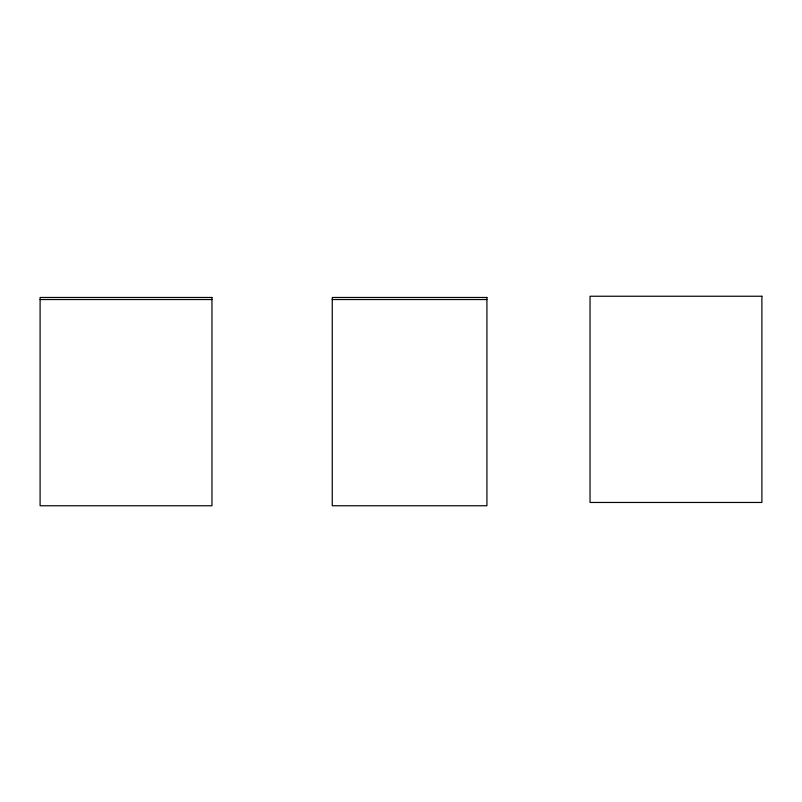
<?xml version="1.0" encoding="UTF-8"?>
<svg xmlns="http://www.w3.org/2000/svg" width="802" height="802" viewBox="0 0 802 802"><rect width="100%" height="100%" fill="white"/><g stroke="black" fill="none" stroke-linecap="round" stroke-linejoin="round"><path stroke-width="1.2" d="M40.1 299.537L211.959 299.537M332.259 299.537L486.924 299.537M761.9 296.239L590.041 296.239L590.041 502.463L761.9 502.463L761.9 296.239M211.959 297.472L40.1 297.472L40.1 505.761L211.959 505.761L211.959 297.472M486.924 297.472L332.259 297.472L332.259 505.761L486.924 505.761L486.924 297.472"/></g></svg>
